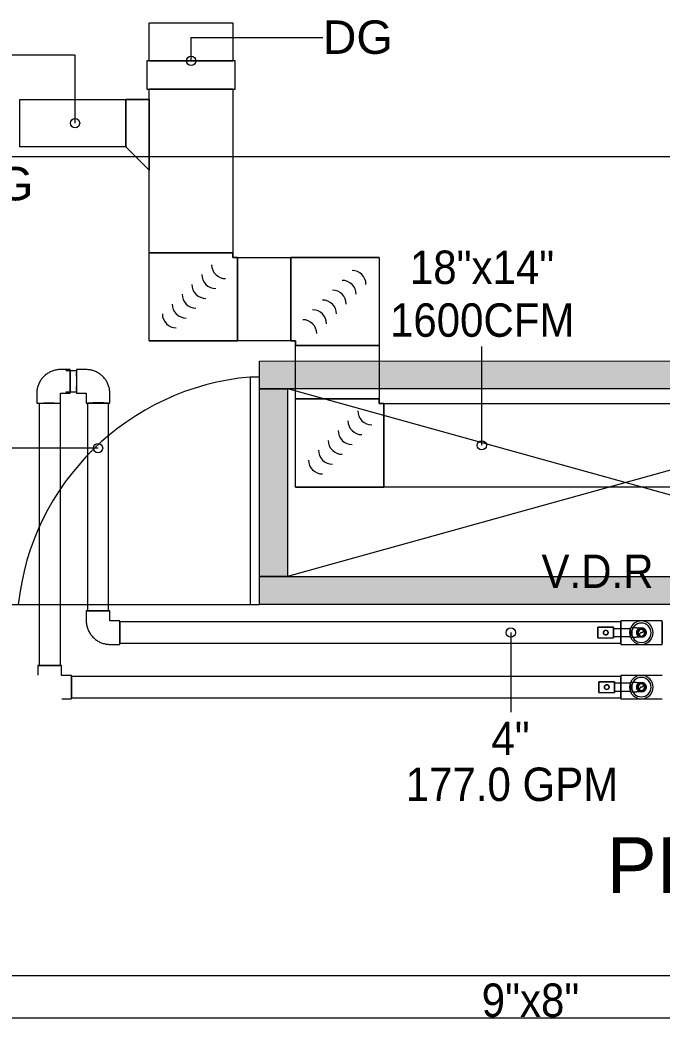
# Model space of a CAD drawing. Header units: metres. Extents: x 31.9 to 124, y -29 to 44.
# Drawn here: x 60.12 to 63.58, y -16.57 to -11.19 of the extents above; entities that cross this region are included whole.
import ezdxf

# ---------------------------------------------------------------- set-up
doc = ezdxf.new("R2010")
doc.units = ezdxf.units.M
doc.header["$LTSCALE"] = 100
doc.linetypes.add('HIDDEN JT', pattern=[0.0016, 0.001, -0.0006])
for name, color, linetype, lineweight in [('A-ANNO-NOTE', 7, 'Continuous', 9), ('A-GENM', 7, 'Continuous', 18), ('ARQ', 8, 'Continuous', 0), ('M-HVAC-DUCT', 7, 'Continuous', 18), ('M-HVAC-DUCT-IDEN', 7, 'Continuous', 9), ('P-PIPE', 7, 'Continuous', 18), ('P-PIPE-IDEN', 7, 'Continuous', 9)]:
    doc.layers.add(name, color=color, linetype=linetype, lineweight=lineweight)
doc.layers.add('A-DETL', color=7, linetype='Continuous', lineweight=9, true_color=0x00a600)
doc.styles.add('SansSerif', font='SANSS__.TTF', dxfattribs={"width": 0.9, "height": 0.18})
doc.styles.add('SansSerif_1', font='SANSS__.TTF', dxfattribs={"width": 0.9, "height": 0.0018})
doc.styles.add('SansSerif_2', font='SANSS__.TTF', dxfattribs={"height": 0.18})

# ---------------------------------------------------------------- blocks, each defined once
blk = doc.blocks.new('Est etapa 3 torre')
at = {"layer": 'ARQ'}
blk.add_line((1113.6705, -6003.6738), (1145.3332, -6003.6738), dxfattribs=at)
blk = doc.blocks.new('P6-7-8')
at = {"layer": 'ARQ', "ltscale": 0.03}
h = blk.add_hatch(color=256, dxfattribs=at)
h.dxf.hatch_style = 1
h.paths.add_polyline_path([(143.989, -2853.8549), (140.3375, -2853.855), (140.3375, -2854.005), (143.989, -2854.0049)])
h.paths.add_polyline_path([(138.6866, -2855.3571), (138.6866, -2855.2071), (139.2504, -2855.2067), (139.2504, -2855.3568)])
h.paths.add_polyline_path([(140.0504, -2855.3573), (140.0504, -2855.2073), (140.7044, -2855.207), (140.7044, -2855.357)])
h.paths.add_polyline_path([(142.1381, -2855.3576), (142.1381, -2855.2075), (141.5044, -2855.207), (141.5044, -2855.357)])
h.paths.add_polyline_path([(142.2882, -2856.369), (142.1381, -2856.369), (142.1381, -2855.044), (142.2881, -2855.044)])
h.paths.add_polyline_path([(135.0455, -2856.369), (142.2882, -2856.369), (142.2882, -2856.519), (135.0455, -2856.519)])
h.paths.add_polyline_path([(140.639, -2856.3689), (140.4889, -2856.3689), (140.4889, -2855.3571), (140.6389, -2855.3571)])
h.paths.add_polyline_path([(138.9898, -2856.3688), (138.8398, -2856.3688), (138.8397, -2855.357), (138.9897, -2855.357)])
h.paths.add_polyline_path([(135.0457, -2856.369), (135.0455, -2855.3568), (135.1956, -2855.3568), (135.1957, -2856.369)])
h.paths.add_polyline_path([(135.0455, -2855.3571), (135.0455, -2855.207), (137.3866, -2855.2067), (137.3866, -2855.3568)])
at = {"layer": 'ARQ'}
for p, q in [((135.1951, -2855.3558), (138.8403, -2856.3687)), ((138.8398, -2855.3565, 2415.091), (135.1957, -2856.3685, 2415.091))]:
    blk.add_line(p, q, dxfattribs=at)
at = {"layer": 'ARQ', "ltscale": 30}
blk.add_line((132.4969, -2856.5199), (134.9948, -2856.5199), dxfattribs=at)
at = {"layer": 'ARQ'}
for points in [[(135.0455, -2855.3571), (135.0455, -2855.207), (137.3866, -2855.2067), (137.3866, -2855.3568)], [(134.9948, -2856.5199), (135.0455, -2856.519), (135.0455, -2855.2936), (134.9948, -2855.2945)], [(135.0457, -2856.369), (135.0455, -2855.3568), (135.1956, -2855.3568), (135.1957, -2856.369)], [(135.0455, -2856.369), (142.2882, -2856.369), (142.2882, -2856.519), (135.0455, -2856.519)]]:
    blk.add_lwpolyline(points, close=True, dxfattribs=at)
blk.add_arc((135.1153, -2856.6656), 1.3773, 95.0212, 173.889, dxfattribs=at)
blk.add_blockref('Est etapa 3 torre', (-994.1638, 3149.5683), dxfattribs=at)
blk.add_text('PISO 6, 7 y 8 ', height=0.3, rotation=0.0669, dxfattribs=at).set_placement((136.9162, -2858.0731))
blk = doc.blocks.new('Elbow - PVC - AC PVC _80_-2006234-NIVEL 07')
at = {"layer": 'P-PIPE', "color": 1, "true_color": 0xff0000}
for p, q in [((60.4772, -14.3718), (60.4772, -14.4242)), ((60.6042, -14.4242), (60.6042, -14.3718)), ((60.6574, -14.425), (60.605, -14.425)), ((60.6574, -14.552), (60.6574, -14.425)), ((60.6574, -14.552), (60.6574, -14.425)), ((60.605, -14.552), (60.6574, -14.552))]:
    blk.add_line(p, q, dxfattribs=at)
at = {"layer": 'P-PIPE', "color": 1, "true_color": 0xff0000, "flags": 128}
for points in [[(60.4772, -14.4242), (60.4773, -14.4293), (60.4776, -14.4344), (60.4782, -14.4395), (60.4789, -14.4446), (60.4798, -14.4496), (60.4809, -14.4546), (60.4822, -14.4595), (60.4837, -14.4644), (60.4854, -14.4692), (60.4873, -14.474), (60.4894, -14.4787), (60.4917, -14.4832), (60.4941, -14.4877), (60.4968, -14.4921), (60.4996, -14.4964), (60.5025, -14.5005), (60.5057, -14.5046), (60.509, -14.5085), (60.5124, -14.5123), (60.516, -14.5159), (60.5197, -14.5194), (60.5236, -14.5227), (60.5276, -14.5259), (60.5317, -14.5289), (60.536, -14.5318), (60.5403, -14.5344), (60.5448, -14.5369), (60.5494, -14.5393), (60.554, -14.5414), (60.5587, -14.5433), (60.5635, -14.5451), (60.5684, -14.5467), (60.5733, -14.548), (60.5783, -14.5492), (60.5833, -14.5502), (60.5884, -14.5509), (60.5934, -14.5515), (60.5985, -14.5519), (60.6036, -14.552), (60.605, -14.552)], [(60.605, -14.425), (60.605, -14.425), (60.605, -14.425), (60.6049, -14.425), (60.6049, -14.425), (60.6049, -14.425), (60.6048, -14.425), (60.6048, -14.425), (60.6048, -14.425), (60.6047, -14.425), (60.6047, -14.425), (60.6047, -14.4249), (60.6047, -14.4249), (60.6046, -14.4249), (60.6046, -14.4249), (60.6046, -14.4249), (60.6046, -14.4249), (60.6045, -14.4248), (60.6045, -14.4248), (60.6045, -14.4248), (60.6045, -14.4248), (60.6044, -14.4248), (60.6044, -14.4247), (60.6044, -14.4247), (60.6044, -14.4247), (60.6044, -14.4247), (60.6043, -14.4246), (60.6043, -14.4246), (60.6043, -14.4246), (60.6043, -14.4245), (60.6043, -14.4245), (60.6043, -14.4245), (60.6043, -14.4245), (60.6043, -14.4244), (60.6043, -14.4244), (60.6042, -14.4244), (60.6042, -14.4243), (60.6042, -14.4243), (60.6042, -14.4243), (60.6042, -14.4242), (60.6042, -14.4242)]]:
    blk.add_lwpolyline(points, dxfattribs=at)
at = {"layer": 'P-PIPE', "color": 1, "true_color": 0xff0000}
for start_param, end_param in [(0, 3.141593), (3.141593, 6.283185)]:
    blk.add_ellipse((60.5407, -14.3718), major_axis=(0.0635, 0), ratio=0.002118, start_param=start_param, end_param=end_param, dxfattribs=at)
blk = doc.blocks.new('V_D_R - 1 1_4_-1718209-NIVEL 07')
at = {"layer": 'P-PIPE', "color": 11, "true_color": 0xff8080}
for p, q in [((63.3173, -14.4599), (63.2332, -14.4599)), ((63.2332, -14.4599), (63.2332, -14.5171)), ((63.2332, -14.5171), (63.2332, -14.4599)), ((63.2332, -14.4599), (63.3173, -14.4599)), ((63.3173, -14.4599), (63.2332, -14.4599)), ((63.3173, -14.5171), (63.3173, -14.4599)), ((63.3173, -14.5171), (63.3173, -14.4599)), ((63.2332, -14.5171), (63.3173, -14.5171)), ((63.2332, -14.5171), (63.3173, -14.5171)), ((63.2332, -14.5171), (63.3173, -14.5171))]:
    blk.add_line(p, q, dxfattribs=at)
for start, end in [(90, 180), (180, 269.9999), (360, 89.9999), (270, 360)]:
    blk.add_arc((63.2752, -14.4885), 0.0127, start, end, dxfattribs=at)
for centre, start_param, end_param in [((63.2332, -14.4885), 3.141593, 6.283185), ((63.2332, -14.4885), 0, 3.141593), ((63.3173, -14.4885), 6.283185, 9.424778), ((63.3173, -14.4885), 3.141593, 6.283185)]:
    blk.add_ellipse(centre, major_axis=(0, 0.0286), ratio=0.000002, start_param=start_param, end_param=end_param, dxfattribs=at)
for points in [[(63.2625, -14.4885), (63.2626, -14.487), (63.2631, -14.4841), (63.265, -14.4808), (63.267, -14.4788), (63.2685, -14.4777), (63.2698, -14.477), (63.2712, -14.4764), (63.2727, -14.476), (63.2744, -14.4758), (63.2758, -14.4758), (63.2772, -14.476), (63.2786, -14.4762), (63.2799, -14.4767), (63.2812, -14.4773), (63.2823, -14.4779), (63.2838, -14.4791), (63.2854, -14.4807), (63.2873, -14.4839), (63.2879, -14.4866), (63.2879, -14.4885)], [(63.2879, -14.4885), (63.2879, -14.4901), (63.2874, -14.493), (63.2855, -14.4962), (63.2835, -14.4983), (63.282, -14.4994), (63.2807, -14.5), (63.2793, -14.5006), (63.2778, -14.501), (63.2761, -14.5012), (63.2747, -14.5012), (63.2733, -14.5011), (63.2719, -14.5008), (63.2706, -14.5004), (63.2693, -14.4998), (63.2682, -14.4991), (63.2667, -14.498), (63.2651, -14.4964), (63.2632, -14.4932), (63.2626, -14.4905), (63.2625, -14.4885)]]:
    blk.add_open_spline(points, degree=3, knots=[0, 0, 0, 0, 0.111111, 0.222222, 0.277778, 0.333333, 0.361111, 0.388889, 0.444444, 0.479167, 0.513889, 0.548611, 0.583333, 0.618056, 0.652778, 0.6875, 0.722222, 0.791667, 0.861111, 1, 1, 1, 1], dxfattribs=at)
blk = doc.blocks.new('V_D_R - 1 1_4_-V18-NIVEL 07')
at = {"layer": 'P-PIPE', "color": 1, "true_color": 0xff0000}
for p, q in [((63.3227, -14.7538), (63.2385, -14.7538)), ((63.2385, -14.7538), (63.2385, -14.811)), ((63.2385, -14.811), (63.2385, -14.7538)), ((63.2385, -14.7538), (63.3227, -14.7538)), ((63.3227, -14.7538), (63.2385, -14.7538)), ((63.3227, -14.811), (63.3227, -14.7538)), ((63.3227, -14.811), (63.3227, -14.7538)), ((63.2385, -14.811), (63.3227, -14.811)), ((63.2385, -14.811), (63.3227, -14.811)), ((63.2385, -14.811), (63.3227, -14.811))]:
    blk.add_line(p, q, dxfattribs=at)
for start, end in [(0, 180), (180, 0)]:
    blk.add_arc((63.2806, -14.7824), 0.0127, start, end, dxfattribs=at)
for centre, start_param, end_param in [((63.2385, -14.7824), 3.141593, 6.283185), ((63.2385, -14.7824), 0, 3.141593), ((63.3227, -14.7824), 0, 3.141593), ((63.3227, -14.7824), 3.141593, 6.283185)]:
    blk.add_ellipse(centre, major_axis=(0, 0.0286), ratio=0.000002, start_param=start_param, end_param=end_param, dxfattribs=at)
for points in [[(63.2679, -14.7824), (63.2679, -14.7808), (63.2684, -14.7779), (63.2703, -14.7747), (63.2724, -14.7726), (63.2739, -14.7716), (63.2752, -14.7709), (63.2766, -14.7703), (63.2781, -14.7699), (63.2797, -14.7697), (63.2812, -14.7697), (63.2826, -14.7698), (63.2839, -14.7701), (63.2852, -14.7706), (63.2865, -14.7711), (63.2877, -14.7718), (63.2892, -14.7729), (63.2907, -14.7746), (63.2927, -14.7778), (63.2933, -14.7805), (63.2933, -14.7824)], [(63.2933, -14.7824), (63.2933, -14.7839), (63.2928, -14.7869), (63.2909, -14.7901), (63.2888, -14.7922), (63.2873, -14.7932), (63.286, -14.7939), (63.2846, -14.7945), (63.2831, -14.7949), (63.2815, -14.7951), (63.28, -14.7951), (63.2786, -14.795), (63.2773, -14.7947), (63.276, -14.7942), (63.2747, -14.7937), (63.2735, -14.793), (63.272, -14.7919), (63.2705, -14.7902), (63.2685, -14.787), (63.2679, -14.7843), (63.2679, -14.7824)]]:
    blk.add_open_spline(points, degree=3, knots=[0, 0, 0, 0, 0.111111, 0.222222, 0.277778, 0.333333, 0.361111, 0.388889, 0.444444, 0.479167, 0.513889, 0.548611, 0.583333, 0.618056, 0.652778, 0.6875, 0.722222, 0.791667, 0.861111, 1, 1, 1, 1], dxfattribs=at)
blk = doc.blocks.new('Elbow - PVC - AC PVC _80_-2698796-NIVEL 07')
at = {"layer": 'P-PIPE', "color": 1, "true_color": 0xff0000}
for p, q in [((63.4411, -14.757), (63.4094, -14.757)), ((63.4094, -14.8078), (63.4411, -14.8078))]:
    blk.add_line(p, q, dxfattribs=at)
at = {"layer": 'P-PIPE', "color": 1, "true_color": 0xff0000, "flags": 128}
for points in [[(63.4411, -14.757), (63.4422, -14.757), (63.4432, -14.757), (63.4443, -14.757), (63.4453, -14.757), (63.4463, -14.757), (63.4473, -14.757), (63.4484, -14.757), (63.4494, -14.757), (63.4503, -14.757), (63.4513, -14.757), (63.4523, -14.757), (63.4532, -14.757), (63.4541, -14.757), (63.455, -14.757), (63.4559, -14.757), (63.4568, -14.757), (63.4576, -14.757), (63.4584, -14.757), (63.4592, -14.757), (63.4599, -14.757), (63.4606, -14.757), (63.4613, -14.757), (63.462, -14.757), (63.4626, -14.757), (63.4632, -14.757), (63.4637, -14.757), (63.4642, -14.757), (63.4647, -14.757), (63.4651, -14.757), (63.4655, -14.757), (63.4659, -14.757), (63.4662, -14.757), (63.4665, -14.757), (63.4667, -14.757), (63.4669, -14.757), (63.4671, -14.757), (63.4672, -14.757), (63.4673, -14.757), (63.4673, -14.757)], [(63.4419, -14.7824), (63.4419, -14.7814), (63.442, -14.7804), (63.4421, -14.7794), (63.4422, -14.7783), (63.4424, -14.7773), (63.4426, -14.7764), (63.4429, -14.7754), (63.4432, -14.7744), (63.4435, -14.7734), (63.4439, -14.7725), (63.4443, -14.7716), (63.4448, -14.7707), (63.4453, -14.7698), (63.4458, -14.7689), (63.4464, -14.7681), (63.4469, -14.7672), (63.4476, -14.7664), (63.4482, -14.7656), (63.4489, -14.7649), (63.4496, -14.7642), (63.4504, -14.7635), (63.4511, -14.7628), (63.4519, -14.7622), (63.4527, -14.7616), (63.4536, -14.761), (63.4545, -14.7605), (63.4553, -14.76), (63.4562, -14.7595), (63.4572, -14.7591), (63.4581, -14.7587), (63.4591, -14.7584), (63.46, -14.7581), (63.461, -14.7578), (63.462, -14.7576), (63.463, -14.7574), (63.464, -14.7572), (63.465, -14.7571), (63.466, -14.757), (63.467, -14.757), (63.4673, -14.757)], [(63.4673, -14.8078), (63.4663, -14.8078), (63.4653, -14.8077), (63.4643, -14.8076), (63.4633, -14.8075), (63.4623, -14.8073), (63.4613, -14.8071), (63.4603, -14.8068), (63.4593, -14.8065), (63.4584, -14.8062), (63.4574, -14.8058), (63.4565, -14.8054), (63.4556, -14.8049), (63.4547, -14.8044), (63.4538, -14.8039), (63.453, -14.8034), (63.4521, -14.8028), (63.4513, -14.8021), (63.4506, -14.8015), (63.4498, -14.8008), (63.4491, -14.8001), (63.4484, -14.7993), (63.4477, -14.7986), (63.4471, -14.7978), (63.4465, -14.797), (63.4459, -14.7961), (63.4454, -14.7953), (63.4449, -14.7944), (63.4445, -14.7935), (63.444, -14.7925), (63.4436, -14.7916), (63.4433, -14.7906), (63.443, -14.7897), (63.4427, -14.7887), (63.4425, -14.7877), (63.4423, -14.7867), (63.4421, -14.7857), (63.442, -14.7847), (63.4419, -14.7837), (63.4419, -14.7827), (63.4419, -14.7824)], [(63.4673, -14.757), (63.4683, -14.757), (63.4693, -14.7571), (63.4704, -14.7572), (63.4714, -14.7573), (63.4724, -14.7575), (63.4734, -14.7577), (63.4743, -14.758), (63.4753, -14.7583), (63.4763, -14.7586), (63.4772, -14.759), (63.4781, -14.7594), (63.479, -14.7599), (63.4799, -14.7603), (63.4808, -14.7609), (63.4817, -14.7614), (63.4825, -14.762), (63.4833, -14.7626), (63.4841, -14.7633), (63.4848, -14.764), (63.4855, -14.7647), (63.4862, -14.7654), (63.4869, -14.7662), (63.4875, -14.767), (63.4881, -14.7678), (63.4887, -14.7687), (63.4892, -14.7695), (63.4897, -14.7704), (63.4902, -14.7713), (63.4906, -14.7722), (63.491, -14.7732), (63.4913, -14.7741), (63.4916, -14.7751), (63.4919, -14.7761), (63.4922, -14.7771), (63.4923, -14.7781), (63.4925, -14.7791), (63.4926, -14.7801), (63.4927, -14.7811), (63.4927, -14.7821), (63.4927, -14.7824)], [(63.4927, -14.7824), (63.4927, -14.7834), (63.4926, -14.7844), (63.4925, -14.7854), (63.4924, -14.7864), (63.4922, -14.7874), (63.492, -14.7884), (63.4917, -14.7894), (63.4914, -14.7904), (63.4911, -14.7913), (63.4907, -14.7923), (63.4903, -14.7932), (63.4898, -14.7941), (63.4894, -14.795), (63.4888, -14.7959), (63.4883, -14.7967), (63.4877, -14.7976), (63.4871, -14.7984), (63.4864, -14.7991), (63.4857, -14.7999), (63.485, -14.8006), (63.4843, -14.8013), (63.4835, -14.802), (63.4827, -14.8026), (63.4819, -14.8032), (63.481, -14.8038), (63.4802, -14.8043), (63.4793, -14.8048), (63.4784, -14.8053), (63.4775, -14.8057), (63.4765, -14.8061), (63.4756, -14.8064), (63.4746, -14.8067), (63.4736, -14.807), (63.4726, -14.8072), (63.4716, -14.8074), (63.4706, -14.8076), (63.4696, -14.8077), (63.4686, -14.8078), (63.4676, -14.8078), (63.4673, -14.8078)], [(63.4673, -14.8078), (63.4673, -14.8078), (63.4672, -14.8078), (63.4671, -14.8078), (63.467, -14.8078), (63.4668, -14.8078), (63.4666, -14.8078), (63.4663, -14.8078), (63.466, -14.8078), (63.4656, -14.8078), (63.4652, -14.8078), (63.4648, -14.8078), (63.4644, -14.8078), (63.4639, -14.8078), (63.4633, -14.8078), (63.4627, -14.8078), (63.4621, -14.8078), (63.4615, -14.8078), (63.4608, -14.8078), (63.4601, -14.8078), (63.4594, -14.8078), (63.4586, -14.8078), (63.4578, -14.8078), (63.457, -14.8078), (63.4561, -14.8078), (63.4553, -14.8078), (63.4544, -14.8078), (63.4535, -14.8078), (63.4525, -14.8078), (63.4516, -14.8078), (63.4506, -14.8078), (63.4496, -14.8078), (63.4486, -14.8078), (63.4476, -14.8078), (63.4466, -14.8078), (63.4456, -14.8078), (63.4445, -14.8078), (63.4435, -14.8078), (63.4424, -14.8078), (63.4414, -14.8078), (63.4411, -14.8078)]]:
    blk.add_lwpolyline(points, dxfattribs=at)
at = {"layer": 'P-PIPE', "color": 1, "true_color": 0xff0000}
for start, end in [(0, 180), (180, 0)]:
    blk.add_arc((63.4673, -14.7824), 0.0254, start, end, dxfattribs=at)
for start_param, end_param in [(4.712389, 7.853982), (1.570796, 4.712389)]:
    blk.add_ellipse((63.4094, -14.7824), major_axis=(0, 0.0254), ratio=0.000002, start_param=start_param, end_param=end_param, dxfattribs=at)
blk = doc.blocks.new('M_Transition - Generic - Standard-2698990-NIVEL 07')
at = {"layer": 'P-PIPE', "color": 11, "true_color": 0xff8080}
for radius, start, end in [(0.0524, 360, 180), (0.0524, 180, 360), (0.0175, 360, 180), (0.0175, 180, 360)]:
    blk.add_arc((63.4673, -14.7824), radius, start, end, dxfattribs=at)
blk = doc.blocks.new('Elbow - PVC - AC PVC _80_-V19-NIVEL 07')
at = {"layer": 'P-PIPE', "color": 11, "true_color": 0xff8080}
for p, q in [((63.4411, -14.4631), (63.4094, -14.4631)), ((63.4094, -14.5139), (63.4411, -14.5139))]:
    blk.add_line(p, q, dxfattribs=at)
at = {"layer": 'P-PIPE', "color": 11, "true_color": 0xff8080, "flags": 128}
for points in [[(63.4411, -14.4631), (63.4422, -14.4631), (63.4432, -14.4631), (63.4443, -14.4631), (63.4453, -14.4631), (63.4463, -14.4631), (63.4473, -14.4631), (63.4484, -14.4631), (63.4494, -14.4631), (63.4503, -14.4631), (63.4513, -14.4631), (63.4523, -14.4631), (63.4532, -14.4631), (63.4541, -14.4631), (63.455, -14.4631), (63.4559, -14.4631), (63.4568, -14.4631), (63.4576, -14.4631), (63.4584, -14.4631), (63.4592, -14.4631), (63.4599, -14.4631), (63.4606, -14.4631), (63.4613, -14.4631), (63.462, -14.4631), (63.4626, -14.4631), (63.4632, -14.4631), (63.4637, -14.4631), (63.4642, -14.4631), (63.4647, -14.4631), (63.4651, -14.4631), (63.4655, -14.4631), (63.4659, -14.4631), (63.4662, -14.4631), (63.4665, -14.4631), (63.4667, -14.4631), (63.4669, -14.4631), (63.4671, -14.4631), (63.4672, -14.4631), (63.4673, -14.4631), (63.4673, -14.4631)], [(63.4419, -14.4885), (63.4419, -14.4875), (63.442, -14.4865), (63.4421, -14.4855), (63.4422, -14.4845), (63.4424, -14.4835), (63.4426, -14.4825), (63.4429, -14.4815), (63.4432, -14.4805), (63.4435, -14.4796), (63.4439, -14.4786), (63.4443, -14.4777), (63.4448, -14.4768), (63.4453, -14.4759), (63.4458, -14.475), (63.4463, -14.4742), (63.4469, -14.4734), (63.4476, -14.4726), (63.4482, -14.4718), (63.4489, -14.471), (63.4496, -14.4703), (63.4504, -14.4696), (63.4511, -14.4689), (63.4519, -14.4683), (63.4527, -14.4677), (63.4536, -14.4672), (63.4545, -14.4666), (63.4553, -14.4661), (63.4562, -14.4657), (63.4572, -14.4652), (63.4581, -14.4649), (63.4591, -14.4645), (63.46, -14.4642), (63.461, -14.4639), (63.462, -14.4637), (63.463, -14.4635), (63.464, -14.4633), (63.465, -14.4632), (63.466, -14.4632), (63.467, -14.4631), (63.4673, -14.4631)], [(63.4673, -14.4631), (63.4683, -14.4631), (63.4693, -14.4632), (63.4704, -14.4633), (63.4714, -14.4634), (63.4724, -14.4636), (63.4734, -14.4639), (63.4743, -14.4641), (63.4753, -14.4644), (63.4763, -14.4648), (63.4772, -14.4651), (63.4781, -14.4655), (63.479, -14.466), (63.4799, -14.4665), (63.4808, -14.467), (63.4817, -14.4676), (63.4825, -14.4682), (63.4833, -14.4688), (63.4841, -14.4694), (63.4848, -14.4701), (63.4855, -14.4708), (63.4862, -14.4716), (63.4869, -14.4723), (63.4875, -14.4731), (63.4881, -14.474), (63.4887, -14.4748), (63.4892, -14.4757), (63.4897, -14.4766), (63.4902, -14.4775), (63.4906, -14.4784), (63.491, -14.4793), (63.4913, -14.4803), (63.4916, -14.4812), (63.4919, -14.4822), (63.4922, -14.4832), (63.4923, -14.4842), (63.4925, -14.4852), (63.4926, -14.4862), (63.4927, -14.4872), (63.4927, -14.4883), (63.4927, -14.4885)], [(63.4673, -14.5139), (63.4673, -14.5139), (63.4672, -14.5139), (63.4671, -14.5139), (63.467, -14.5139), (63.4668, -14.5139), (63.4666, -14.5139), (63.4663, -14.5139), (63.466, -14.5139), (63.4656, -14.5139), (63.4652, -14.5139), (63.4648, -14.5139), (63.4644, -14.5139), (63.4639, -14.5139), (63.4633, -14.5139), (63.4627, -14.5139), (63.4621, -14.5139), (63.4615, -14.5139), (63.4608, -14.5139), (63.4601, -14.5139), (63.4594, -14.5139), (63.4586, -14.5139), (63.4578, -14.5139), (63.457, -14.5139), (63.4561, -14.5139), (63.4553, -14.5139), (63.4544, -14.5139), (63.4535, -14.5139), (63.4525, -14.5139), (63.4516, -14.5139), (63.4506, -14.5139), (63.4496, -14.5139), (63.4486, -14.5139), (63.4476, -14.5139), (63.4466, -14.5139), (63.4456, -14.5139), (63.4445, -14.5139), (63.4435, -14.5139), (63.4424, -14.5139), (63.4414, -14.5139), (63.4411, -14.5139)], [(63.4673, -14.5139), (63.4663, -14.5139), (63.4653, -14.5138), (63.4643, -14.5137), (63.4633, -14.5136), (63.4623, -14.5134), (63.4613, -14.5132), (63.4603, -14.5129), (63.4593, -14.5126), (63.4584, -14.5123), (63.4574, -14.5119), (63.4565, -14.5115), (63.4556, -14.5111), (63.4547, -14.5106), (63.4538, -14.51), (63.453, -14.5095), (63.4521, -14.5089), (63.4513, -14.5083), (63.4506, -14.5076), (63.4498, -14.5069), (63.4491, -14.5062), (63.4484, -14.5055), (63.4477, -14.5047), (63.4471, -14.5039), (63.4465, -14.5031), (63.4459, -14.5022), (63.4454, -14.5014), (63.4449, -14.5005), (63.4445, -14.4996), (63.444, -14.4987), (63.4436, -14.4977), (63.4433, -14.4968), (63.443, -14.4958), (63.4427, -14.4948), (63.4425, -14.4938), (63.4423, -14.4928), (63.4421, -14.4918), (63.442, -14.4908), (63.4419, -14.4898), (63.4419, -14.4888), (63.4419, -14.4885)], [(63.4927, -14.4885), (63.4927, -14.4895), (63.4926, -14.4906), (63.4925, -14.4916), (63.4924, -14.4926), (63.4922, -14.4936), (63.492, -14.4946), (63.4917, -14.4955), (63.4914, -14.4965), (63.4911, -14.4975), (63.4907, -14.4984), (63.4903, -14.4993), (63.4898, -14.5003), (63.4894, -14.5011), (63.4888, -14.502), (63.4883, -14.5029), (63.4877, -14.5037), (63.4871, -14.5045), (63.4864, -14.5053), (63.4857, -14.506), (63.485, -14.5067), (63.4843, -14.5074), (63.4835, -14.5081), (63.4827, -14.5087), (63.4819, -14.5093), (63.481, -14.5099), (63.4802, -14.5104), (63.4793, -14.5109), (63.4784, -14.5114), (63.4775, -14.5118), (63.4765, -14.5122), (63.4756, -14.5125), (63.4746, -14.5129), (63.4736, -14.5131), (63.4726, -14.5134), (63.4716, -14.5136), (63.4706, -14.5137), (63.4696, -14.5138), (63.4686, -14.5139), (63.4676, -14.5139), (63.4673, -14.5139)]]:
    blk.add_lwpolyline(points, dxfattribs=at)
at = {"layer": 'P-PIPE', "color": 11, "true_color": 0xff8080}
for start, end in [(360, 180), (180, 360)]:
    blk.add_arc((63.4673, -14.4885), 0.0254, start, end, dxfattribs=at)
for start_param, end_param in [(4.712389, 7.853982), (1.570796, 4.712389)]:
    blk.add_ellipse((63.4094, -14.4885), major_axis=(0, 0.0254), ratio=0.000002, start_param=start_param, end_param=end_param, dxfattribs=at)
blk = doc.blocks.new('M_Transition - Generic - Standard-2698991-NIVEL 07')
at = {"layer": 'P-PIPE', "color": 1, "true_color": 0xff0000}
for radius, start, end in [(0.0524, 0, 180), (0.0524, 180, 0), (0.0175, 0, 180), (0.0175, 180, 0)]:
    blk.add_arc((63.4673, -14.4896), radius, start, end, dxfattribs=at)
blk = doc.blocks.new('Elbow - PVC - AC PVC _80_-2698271-NIVEL 07')
at = {"layer": 'P-PIPE', "color": 11, "true_color": 0xff8080}
for p, q in [((60.2172, -14.6657), (60.2172, -14.7181)), ((60.3442, -14.7181), (60.3442, -14.6657)), ((60.3974, -14.7189), (60.345, -14.7189)), ((60.3974, -14.8459), (60.3974, -14.7189)), ((60.3974, -14.8459), (60.3974, -14.7189)), ((60.345, -14.8459), (60.3974, -14.8459))]:
    blk.add_line(p, q, dxfattribs=at)
at = {"layer": 'P-PIPE', "color": 11, "true_color": 0xff8080, "flags": 128}
blk.add_lwpolyline([(60.345, -14.7189), (60.3449, -14.7189), (60.3449, -14.7189), (60.3449, -14.7189), (60.3448, -14.7189), (60.3448, -14.7189), (60.3448, -14.7189), (60.3447, -14.7189), (60.3447, -14.7189), (60.3447, -14.7188), (60.3446, -14.7188), (60.3446, -14.7188), (60.3446, -14.7188), (60.3446, -14.7188), (60.3445, -14.7188), (60.3445, -14.7188), (60.3445, -14.7187), (60.3445, -14.7187), (60.3444, -14.7187), (60.3444, -14.7187), (60.3444, -14.7187), (60.3444, -14.7186), (60.3443, -14.7186), (60.3443, -14.7186), (60.3443, -14.7186), (60.3443, -14.7185), (60.3443, -14.7185), (60.3443, -14.7185), (60.3442, -14.7184), (60.3442, -14.7184), (60.3442, -14.7184), (60.3442, -14.7184), (60.3442, -14.7183), (60.3442, -14.7183), (60.3442, -14.7183), (60.3442, -14.7182), (60.3442, -14.7182), (60.3442, -14.7182), (60.3442, -14.7181), (60.3442, -14.7181), (60.3442, -14.7181)], dxfattribs=at)
at = {"layer": 'P-PIPE', "color": 11, "true_color": 0xff8080}
for start_param, end_param in [(0, 3.141593), (3.141593, 6.283185)]:
    blk.add_ellipse((60.2807, -14.6657), major_axis=(-0.0635, 0), ratio=0.000034, start_param=start_param, end_param=end_param, dxfattribs=at)
blk = doc.blocks.new('Rectangular Elbow - Mitered - Single Thickness Vanes - LAMINA-2840884-NIVEL 07')
at = {"layer": 'A-GENM', "color": 4, "true_color": 0x00ffff}
for centre in [(-0.1856, 0.1856), (-0.1856, 0.1856), (-0.1326, 0.1326), (-0.1326, 0.1326), (-0.0795, 0.0795), (-0.0795, 0.0795), (-0.0265, 0.0265), (-0.0265, 0.0265), (0.0265, -0.0265), (0.0265, -0.0265), (0.0795, -0.0795), (0.0795, -0.0795)]:
    blk.add_arc(centre, 0.075, 270, 360, dxfattribs=at)
at = {"layer": 'M-HVAC-DUCT', "color": 4, "true_color": 0x00ffff}
for p, q in [((-0.2504, 0.225), (-0.2504, -0.225)), ((-0.2504, -0.225), (-0.2504, 0.225)), ((-0.2504, 0.225), (-0.225, 0.225)), ((-0.225, 0.225), (-0.2504, 0.225)), ((-0.225, 0.225), (-0.225, 0.2504)), ((0.225, 0.2504), (-0.225, 0.2504)), ((-0.225, 0.2504), (0.225, 0.2504)), ((-0.225, 0.2504), (-0.225, 0.225)), ((0.225, -0.225), (0.225, 0.2504)), ((0.225, 0.2504), (0.225, -0.225)), ((0.225, -0.225), (-0.2504, -0.225)), ((0.225, -0.225), (-0.2504, -0.225))]:
    blk.add_line(p, q, dxfattribs=at)
blk = doc.blocks.new('Damper de gravedad- Rectangular - Simple - Standard-2843275-NIVEL 07')
at = {"layer": 'M-HVAC-DUCT', "color": 4, "true_color": 0x00ffff}
for p, q in [((-0.0762, -0.237744), (-0.0762, 0.237744)), ((-0.0762, 0.237744), (0.0762, 0.237744)), ((0.0762, 0.237744), (0.0762, -0.237744)), ((0.0762, -0.237744), (-0.0762, -0.237744))]:
    blk.add_line(p, q, dxfattribs=at)
blk = doc.blocks.new('Rectangular Tap - ZAPATA - ZAPATA LAMINA-2840541-NIVEL 07')
at = {"layer": 'M-HVAC-DUCT', "color": 4, "true_color": 0x00ffff}
for p, q in [((0, -0.254), (0, 0.127)), ((0.127, 0.127), (0, 0.127)), ((0, 0.127), (0, -0.254)), ((0, 0.127), (0.127, 0.127)), ((0.127, 0.127), (0.127, -0.127)), ((0.127, -0.127), (0.127, 0.127)), ((0, -0.254), (0.127, -0.127)), ((0, -0.254), (0.127, -0.127))]:
    blk.add_line(p, q, dxfattribs=at)
blk = doc.blocks.new('M_Rectangular Transition - Angle - 30 LAMINA-2843284-NIVEL 07')
at = {"layer": 'M-HVAC-DUCT', "color": 4, "true_color": 0x00ffff}
for p, q in [((0, 0.225), (0, -0.225)), ((0, 0.225), (0.0002, 0.225)), ((0, 0.225), (0.0002, 0.225)), ((0, -0.225), (0, 0.225)), ((0.0002, -0.225), (0.0002, 0.225)), ((0.0002, 0.225), (0.0002, -0.225)), ((0, -0.225), (0.0002, -0.225)), ((0.0002, -0.225), (0, -0.225))]:
    blk.add_line(p, q, dxfattribs=at)
blk = doc.blocks.new('VALVULA DRENAJE RÁPIDO - VALVULA DRENAJE RÁPIDO-608624-NIVEL 07')
at = {"layer": 'A-ANNO-NOTE', "insert": (-0.002867, 0.001189), "char_height": 0.0018, "width": 0.00714304, "attachment_point": 1, "style": 'SansSerif_1'}
blk.add_mtext('V.D.R', dxfattribs=at)
blk = doc.blocks.new('Elbow - PVC - AC PVC _80_-V101-NIVEL 06')
at = {"layer": 'A-DETL', "color": 1, "linetype": 'HIDDEN JT', "true_color": 0xff0000, "flags": 128}
blk.add_lwpolyline([(-0.0635, 0.0642), (-0.0635, 0.0642), (-0.0635, 0.0641), (-0.0635, 0.0641), (-0.0635, 0.0641), (-0.0635, 0.064), (-0.0636, 0.064), (-0.0636, 0.064), (-0.0636, 0.064), (-0.0636, 0.0639), (-0.0636, 0.0639), (-0.0636, 0.0639), (-0.0636, 0.0638), (-0.0637, 0.0638), (-0.0637, 0.0638), (-0.0637, 0.0638), (-0.0637, 0.0637), (-0.0637, 0.0637), (-0.0638, 0.0637), (-0.0638, 0.0637), (-0.0638, 0.0637), (-0.0638, 0.0636), (-0.0639, 0.0636), (-0.0639, 0.0636), (-0.0639, 0.0636), (-0.0639, 0.0636), (-0.064, 0.0636), (-0.064, 0.0636), (-0.064, 0.0635), (-0.0641, 0.0635), (-0.0641, 0.0635), (-0.0641, 0.0635), (-0.0642, 0.0635), (-0.0642, 0.0635), (-0.0642, 0.0635)], dxfattribs=at)
at = {"layer": 'P-PIPE', "color": 1, "true_color": 0xff0000}
for p, q in [((-0.0635, 0.1167), (-0.0635, 0.0643)), ((0.0635, 0.1167), (-0.0635, 0.1167)), ((0.0635, 0.0643), (0.0635, 0.1167)), ((-0.0643, 0.0635), (-0.1167, 0.0635)), ((-0.1167, 0.0635), (-0.1167, -0.0635)), ((-0.1167, -0.0635), (-0.0643, -0.0635))]:
    blk.add_line(p, q, dxfattribs=at)
at = {"layer": 'P-PIPE', "color": 1, "true_color": 0xff0000, "flags": 128}
for points in [[(-0.0643, -0.0635), (-0.0592, -0.0634), (-0.0541, -0.0631), (-0.049, -0.0626), (-0.0439, -0.0619), (-0.0389, -0.061), (-0.0339, -0.0598), (-0.029, -0.0585), (-0.0241, -0.057), (-0.0193, -0.0553), (-0.0145, -0.0534), (-0.0099, -0.0513), (-0.0053, -0.0491), (-0.0008, -0.0466), (0.0036, -0.044), (0.0079, -0.0412), (0.012, -0.0382), (0.0161, -0.0351), (0.02, -0.0318), (0.0237, -0.0283), (0.0274, -0.0247), (0.0309, -0.021), (0.0342, -0.0171), (0.0374, -0.0131), (0.0404, -0.009), (0.0432, -0.0048), (0.0459, -0.0004), (0.0484, 0.0041), (0.0507, 0.0086), (0.0529, 0.0133), (0.0548, 0.018), (0.0566, 0.0228), (0.0581, 0.0277), (0.0595, 0.0326), (0.0607, 0.0376), (0.0616, 0.0426), (0.0624, 0.0476), (0.063, 0.0527), (0.0633, 0.0578), (0.0635, 0.0629), (0.0635, 0.0643)], [(-0.0635, 0.0643), (-0.0635, 0.0643), (-0.0635, 0.0642), (-0.0635, 0.0642), (-0.0635, 0.0642), (-0.0635, 0.0641), (-0.0635, 0.0641), (-0.0635, 0.0641), (-0.0635, 0.064), (-0.0636, 0.064), (-0.0636, 0.064), (-0.0636, 0.064), (-0.0636, 0.0639), (-0.0636, 0.0639), (-0.0636, 0.0639), (-0.0636, 0.0638), (-0.0637, 0.0638), (-0.0637, 0.0638), (-0.0637, 0.0638), (-0.0637, 0.0637), (-0.0637, 0.0637), (-0.0638, 0.0637), (-0.0638, 0.0637), (-0.0638, 0.0637), (-0.0638, 0.0636), (-0.0639, 0.0636), (-0.0639, 0.0636), (-0.0639, 0.0636), (-0.0639, 0.0636), (-0.064, 0.0636), (-0.064, 0.0636), (-0.064, 0.0635), (-0.0641, 0.0635), (-0.0641, 0.0635), (-0.0641, 0.0635), (-0.0642, 0.0635), (-0.0642, 0.0635), (-0.0642, 0.0635), (-0.0643, 0.0635), (-0.0643, 0.0635), (-0.0643, 0.0635)]]:
    blk.add_lwpolyline(points, dxfattribs=at)
blk = doc.blocks.new('Elbow - PVC - AC PVC _80_-2699865-NIVEL 06')
at = {"layer": 'A-DETL', "color": 11, "linetype": 'HIDDEN JT', "true_color": 0xff8080, "flags": 128}
blk.add_lwpolyline([(60.3135, -12.9066), (60.3136, -12.9065), (60.3136, -12.9065), (60.3136, -12.9065), (60.3136, -12.9064), (60.3136, -12.9064), (60.3136, -12.9064), (60.3136, -12.9063), (60.3136, -12.9063), (60.3136, -12.9063), (60.3136, -12.9063), (60.3137, -12.9062), (60.3137, -12.9062), (60.3137, -12.9062), (60.3137, -12.9062), (60.3137, -12.9061), (60.3138, -12.9061), (60.3138, -12.9061), (60.3138, -12.9061), (60.3138, -12.906), (60.3139, -12.906), (60.3139, -12.906), (60.3139, -12.906), (60.3139, -12.906), (60.314, -12.906), (60.314, -12.9059), (60.314, -12.9059), (60.314, -12.9059), (60.3141, -12.9059), (60.3141, -12.9059), (60.3141, -12.9059), (60.3142, -12.9059), (60.3142, -12.9059), (60.3142, -12.9059), (60.3143, -12.9059)], dxfattribs=at)
at = {"layer": 'P-PIPE', "color": 11, "true_color": 0xff8080}
for p, q in [((60.3667, -12.7789), (60.3143, -12.7789)), ((60.1865, -12.9067), (60.1865, -12.9591)), ((60.3135, -12.9591), (60.3135, -12.9067)), ((60.3143, -12.9059), (60.3667, -12.9059))]:
    blk.add_line(p, q, dxfattribs=at)
at = {"layer": 'P-PIPE', "color": 11, "true_color": 0xff8080, "flags": 128}
for points in [[(60.3143, -12.7789), (60.3092, -12.779), (60.3041, -12.7793), (60.299, -12.7798), (60.294, -12.7805), (60.2889, -12.7814), (60.284, -12.7825), (60.279, -12.7838), (60.2741, -12.7853), (60.2693, -12.7871), (60.2646, -12.7889), (60.2599, -12.791), (60.2553, -12.7933), (60.2508, -12.7958), (60.2465, -12.7984), (60.2422, -12.8012), (60.238, -12.8041), (60.234, -12.8073), (60.2301, -12.8106), (60.2263, -12.814), (60.2227, -12.8176), (60.2192, -12.8214), (60.2158, -12.8252), (60.2127, -12.8292), (60.2096, -12.8334), (60.2068, -12.8376), (60.2041, -12.842), (60.2016, -12.8464), (60.1993, -12.851), (60.1972, -12.8556), (60.1952, -12.8603), (60.1935, -12.8651), (60.1919, -12.87), (60.1905, -12.8749), (60.1894, -12.8799), (60.1884, -12.8849), (60.1876, -12.89), (60.1871, -12.8951), (60.1867, -12.9002), (60.1865, -12.9053), (60.1865, -12.9067)], [(60.3135, -12.9067), (60.3135, -12.9066), (60.3135, -12.9066), (60.3135, -12.9066), (60.3136, -12.9065), (60.3136, -12.9065), (60.3136, -12.9065), (60.3136, -12.9064), (60.3136, -12.9064), (60.3136, -12.9064), (60.3136, -12.9063), (60.3136, -12.9063), (60.3136, -12.9063), (60.3136, -12.9063), (60.3137, -12.9062), (60.3137, -12.9062), (60.3137, -12.9062), (60.3137, -12.9062), (60.3137, -12.9061), (60.3138, -12.9061), (60.3138, -12.9061), (60.3138, -12.9061), (60.3138, -12.906), (60.3139, -12.906), (60.3139, -12.906), (60.3139, -12.906), (60.3139, -12.906), (60.314, -12.906), (60.314, -12.9059), (60.314, -12.9059), (60.314, -12.9059), (60.3141, -12.9059), (60.3141, -12.9059), (60.3141, -12.9059), (60.3142, -12.9059), (60.3142, -12.9059), (60.3142, -12.9059), (60.3143, -12.9059), (60.3143, -12.9059), (60.3143, -12.9059), (60.3143, -12.9059)]]:
    blk.add_lwpolyline(points, dxfattribs=at)
at = {"layer": 'P-PIPE', "color": 11, "true_color": 0xff8080}
for centre, major_axis, ratio, start_param, end_param in [((60.3667, -12.8424), (0, 0.0635), 0.00095, 3.141593, 6.28318), ((60.25, -12.9591), (-0.0635, 0), 0.000005, 0.00095, 3.141593)]:
    blk.add_ellipse(centre, major_axis=major_axis, ratio=ratio, start_param=start_param, end_param=end_param, dxfattribs=at)

msp = doc.modelspace()

# ---------------------------------------------------------------- linework, layer by layer
at = {"layer": 'A-DETL', "color": 11, "linetype": 'HIDDEN JT', "true_color": 0xff8080}
for centre, major_axis, start_param, end_param in [((60.391, -13.1348), (0, 0.0572), 0, 1.570796), ((60.424, -13.1348), (0, 0.0571), 0.545264, 0.655097), ((60.424, -13.1348), (0, 0.0571), 5.627698, 5.737921), ((60.424, -13.1348), (0, 0.0572), 0.785398, 0.9761), ((60.424, -13.1348), (0, 0.0572), 5.235988, 5.539701), ((60.391, -13.1348), (0, 0.0572), 1.570796, 3.141593), ((60.424, -13.1348), (0, 0.0572), 2.165492, 2.356194), ((60.424, -13.1348), (0, 0.0571), 3.885076, 4.18879), ((60.424, -13.1348), (0, 0.0572), 2.486495, 2.596329), ((60.424, -13.1348), (0, 0.0572), 3.686857, 3.79708)]:
    msp.add_ellipse(centre, major_axis=major_axis, ratio=0.001022, start_param=start_param, end_param=end_param, dxfattribs=at)
at = {"layer": 'M-HVAC-DUCT', "color": 4, "true_color": 0x00ffff}
for p, q in [((60.8168, -11.2024), (61.2668, -11.2024)), ((60.8168, -11.4075), (60.8168, -11.2024)), ((61.2668, -11.2024), (61.2668, -11.4075)), ((60.8168, -11.4075), (61.2668, -11.4075)), ((60.8168, -11.5602), (61.2668, -11.5602)), ((60.8168, -12.4416), (60.8168, -11.5602)), ((61.2668, -11.5602), (61.2668, -12.4416)), ((60.1202, -11.8704), (60.1202, -11.6164)), ((60.1202, -11.6164), (60.6898, -11.6164)), ((60.6898, -11.8704), (60.6898, -11.6164)), ((60.6898, -11.8704), (60.1202, -11.8704)), ((60.8168, -12.4416), (61.2668, -12.4416)), ((61.2922, -12.917), (61.2922, -12.467)), ((61.2922, -12.467), (61.5788, -12.467)), ((61.5788, -12.917), (61.5788, -12.467)), ((61.5788, -12.917), (61.2922, -12.917)), ((61.6042, -12.9424), (62.0542, -12.9424)), ((61.6042, -13.229), (61.6042, -12.9424)), ((62.0542, -12.9424), (62.0542, -13.229)), ((61.6042, -13.229), (62.0542, -13.229)), ((62.0796, -13.7044), (62.0796, -13.2544)), ((62.0796, -13.2544), (64.6903, -13.2544)), ((64.6903, -13.7044), (62.0796, -13.7044))]:
    msp.add_line(p, q, dxfattribs=at)
at = {"layer": 'M-HVAC-DUCT', "color": 3, "true_color": 0x00ff00}
for p, q in [((59.1216, -16.3368), (70.0454, -16.3368)), ((70.0454, -16.5654), (59.1216, -16.5654))]:
    msp.add_line(p, q, dxfattribs=at)
at = {"layer": 'M-HVAC-DUCT-IDEN'}
for p, q in [((61.0418, -11.2811), (61.7507, -11.2811)), ((61.0418, -11.4076), (61.0418, -11.2811)), ((60.4169, -11.3764), (59.7697, -11.3764)), ((60.4169, -11.7434), (60.4169, -11.3764)), ((62.6073, -13.4794), (62.6073, -12.9476))]:
    msp.add_line(p, q, dxfattribs=at)
for centre in [(61.0418, -11.4076), (60.4169, -11.7434), (62.6073, -13.4794)]:
    msp.add_circle(centre, 0.025, dxfattribs=at)
at = {"layer": 'P-PIPE', "color": 11, "true_color": 0xff8080}
for p, q in [((60.424, -13.0776), (60.3678, -13.0776)), ((60.3678, -13.1919), (60.424, -13.1919)), ((60.2235, -13.2514), (60.2235, -14.6657)), ((60.3378, -14.6657), (60.3378, -13.2514)), ((63.4093, -14.4675), (63.3173, -14.4675)), ((63.3173, -14.4675), (63.3173, -14.5096)), ((63.3173, -14.5096), (63.4093, -14.5096)), ((63.4093, -14.5096), (63.4093, -14.4675)), ((63.3562, -14.7252), (60.3973, -14.7252)), ((60.3973, -14.7252), (60.3973, -14.8395)), ((63.5784, -14.7189), (63.3562, -14.7189)), ((63.3562, -14.7189), (63.3562, -14.7824)), ((63.3562, -14.8395), (63.3562, -14.7252)), ((63.3562, -14.7824), (63.3562, -14.8459)), ((60.3973, -14.8395), (63.3562, -14.8395)), ((63.3562, -14.8459), (63.5784, -14.8459))]:
    msp.add_line(p, q, dxfattribs=at)
at = {"layer": 'P-PIPE', "color": 1, "true_color": 0xff0000}
for p, q in [((60.4836, -13.2514), (60.4836, -14.3718)), ((60.5979, -14.3718), (60.5979, -13.2514)), ((63.3562, -14.4314), (60.6574, -14.4314)), ((60.6574, -14.4314), (60.6574, -14.5457)), ((63.5784, -14.425), (63.3562, -14.425)), ((63.3562, -14.425), (63.3562, -14.4885)), ((63.3562, -14.425), (63.3562, -14.4885)), ((63.3562, -14.5457), (63.3562, -14.4314)), ((63.5784, -14.4885), (63.5784, -14.425)), ((63.5784, -14.4885), (63.5784, -14.425)), ((63.5784, -14.4314), (63.5784, -14.5457)), ((63.3562, -14.4885), (63.3562, -14.552)), ((63.3562, -14.4885), (63.3562, -14.552)), ((63.5784, -14.552), (63.5784, -14.4885)), ((63.5784, -14.552), (63.5784, -14.4885)), ((60.6574, -14.5457), (63.3562, -14.5457)), ((63.3562, -14.552), (63.4673, -14.552)), ((63.4673, -14.552), (63.5784, -14.552)), ((63.4093, -14.7614), (63.3226, -14.7614)), ((63.3226, -14.7614), (63.3226, -14.8034)), ((63.4093, -14.8034), (63.4093, -14.7614)), ((63.3226, -14.8034), (63.4093, -14.8034))]:
    msp.add_line(p, q, dxfattribs=at)
at = {"layer": 'P-PIPE', "color": 1, "true_color": 0xff0000, "flags": 128}
for points in [[(60.5407, -13.2513), (60.5259, -13.2513), (60.5121, -13.2513), (60.5003, -13.2514), (60.4912, -13.2514), (60.4855, -13.2514), (60.4836, -13.2514)], [(60.4836, -13.2514), (60.4855, -13.2515), (60.4912, -13.2515), (60.5003, -13.2515), (60.5121, -13.2516), (60.5259, -13.2516), (60.5407, -13.2516)], [(60.5979, -13.2514), (60.5959, -13.2514), (60.5902, -13.2514), (60.5811, -13.2514), (60.5693, -13.2513), (60.5555, -13.2513), (60.5407, -13.2513)], [(60.5407, -13.2516), (60.5555, -13.2516), (60.5693, -13.2516), (60.5811, -13.2515), (60.5902, -13.2515), (60.5959, -13.2515), (60.5979, -13.2514)]]:
    msp.add_lwpolyline(points, dxfattribs=at)
at = {"layer": 'P-PIPE', "color": 1, "true_color": 0xff0000}
for centre, radius, start, end in [((63.4673, -14.4885), 0.0635, 0, 180), ((63.4673, -14.4885), 0.0635, 180, 0), ((63.4673, -14.7824), 0.021, 0, 180), ((63.4673, -14.7824), 0.021, 180, 0), ((63.4673, -14.7929), 0.0105, 90, 270), ((63.4673, -14.7719), 0.0105, 270, 90)]:
    msp.add_arc(centre, radius, start, end, dxfattribs=at)
at = {"layer": 'P-PIPE', "color": 11, "true_color": 0xff8080}
for centre, radius, start, end in [((63.4673, -14.4885), 0.021, 0, 180), ((63.4673, -14.4885), 0.021, 180, 0), ((63.4673, -14.499), 0.0105, 90, 270), ((63.4673, -14.478), 0.0105, 270, 90), ((63.4673, -14.7824), 0.0635, 360, 180), ((63.4673, -14.7824), 0.0635, 180, 360)]:
    msp.add_arc(centre, radius, start, end, dxfattribs=at)
for centre, major_axis, ratio, start_param, end_param in [((60.424, -13.1348), (0, 0.0571), 0.001022, 0.655968, 0.785398), ((60.424, -13.1348), (0, 0.0572), 0.001022, 0.976971, 1.570796), ((60.424, -13.1348), (0, 0.0572), 0.001022, 1.570796, 2.164622), ((60.424, -13.1348), (0, 0.0572), 0.001022, 2.356194, 2.485625), ((60.3038, -13.2514), (-0.0572, 0), 0.000032, 0, 1.570796), ((60.3038, -13.2514), (-0.0572, 0), 0.000032, 4.712389, 6.283185), ((60.3043, -13.2514), (-0.0572, 0), 0.000026, 4.712389, 6.283185), ((60.3043, -13.2514), (-0.0572, 0), 0.000026, 0, 1.570796), ((60.2806, -14.6657), (-0.0572, 0), 0.000032, 4.712389, 6.283185), ((60.2806, -14.6657), (-0.0572, 0), 0.000032, 0, 1.570796), ((60.2806, -14.6657), (-0.0572, 0), 0.000032, 3.141593, 4.712389), ((60.2806, -14.6657), (-0.0572, 0), 0.000032, 1.570796, 3.141593)]:
    msp.add_ellipse(centre, major_axis=major_axis, ratio=ratio, start_param=start_param, end_param=end_param, dxfattribs=at)
at = {"layer": 'P-PIPE', "color": 1, "true_color": 0xff0000}
for centre, ratio, start_param, end_param in [((60.5406, -13.2522), 0.000166, 0, 1.570796), ((60.5406, -13.2522), 0.000166, 4.712389, 6.283185), ((60.5406, -13.2522), 0.000166, 1.570796, 3.141593), ((60.5406, -13.2522), 0.000166, 3.141593, 4.712389), ((60.5407, -14.3718), 0.00212, 4.712389, 6.283185), ((60.5407, -14.3718), 0.00212, 0, 1.570796), ((60.5407, -14.3718), 0.00212, 3.141593, 4.712389), ((60.5407, -14.3718), 0.00212, 1.570796, 3.141593)]:
    msp.add_ellipse(centre, major_axis=(-0.0572, 0), ratio=ratio, start_param=start_param, end_param=end_param, dxfattribs=at)
at = {"layer": 'P-PIPE-IDEN'}
for p, q in [((60.5407, -13.4942), (60.0496, -13.4942)), ((62.7636, -14.4885), (62.7636, -14.9174))]:
    msp.add_line(p, q, dxfattribs=at)
for centre in [(60.5407, -13.4942), (62.7636, -14.4885)]:
    msp.add_circle(centre, 0.025, dxfattribs=at)

# ---------------------------------------------------------------- block references
at = {"layer": 'A-ANNO-NOTE', "xscale": 100, "yscale": 100, "zscale": 100}
msp.add_blockref('VALVULA DRENAJE RÁPIDO - VALVULA DRENAJE RÁPIDO-608624-NIVEL 07', (63.2158, -14.1871), dxfattribs=at)
at = {"layer": 'A-DETL', "color": 11, "linetype": 'HIDDEN JT', "true_color": 0xff8080}
msp.add_blockref('Elbow - PVC - AC PVC _80_-2699865-NIVEL 06', (0.0242, -0.2924), dxfattribs=at)
at = {"layer": 'A-DETL', "color": 1, "linetype": 'HIDDEN JT', "true_color": 0xff0000, "rotation": 89.999999271099}
msp.add_blockref('Elbow - PVC - AC PVC _80_-V101-NIVEL 06', (60.5407, -13.1348), dxfattribs=at)
at = {"layer": 'ARQ', "linetype": 'Continuous'}
msp.add_blockref('P6-7-8', (-73.6348, 2842.1819), dxfattribs=at)
at = {"layer": 'M-HVAC-DUCT', "color": 4, "true_color": 0x00ffff, "extrusion": (0, 0, -1), "rotation": 270}
msp.add_blockref('Damper de gravedad- Rectangular - Simple - Standard-2843275-NIVEL 07', (-61.0418, -11.4838), dxfattribs=at)
at = {"layer": 'M-HVAC-DUCT', "color": 4, "true_color": 0x00ffff}
for name, p, rotation in [('M_Rectangular Transition - Angle - 30 LAMINA-2843284-NIVEL 07', (61.0418, -11.4076), 90), ('M_Rectangular Transition - Angle - 30 LAMINA-2843284-NIVEL 07', (61.0418, -11.56), 270), ('Rectangular Elbow - Mitered - Single Thickness Vanes - LAMINA-2840884-NIVEL 07', (61.0418, -12.692), 270), ('Rectangular Elbow - Mitered - Single Thickness Vanes - LAMINA-2840884-NIVEL 07', (61.8292, -12.692), 90), ('Rectangular Elbow - Mitered - Single Thickness Vanes - LAMINA-2840884-NIVEL 07', (61.8292, -13.4794), 270)]:
    msp.add_blockref(name, p, dxfattribs=dict(at, rotation=rotation))
at = {"layer": 'M-HVAC-DUCT', "color": 4, "true_color": 0x00ffff, "extrusion": (0, 0, -1)}
msp.add_blockref('Rectangular Tap - ZAPATA - ZAPATA LAMINA-2840541-NIVEL 07', (-60.8168, -11.7434), dxfattribs=at)
at = {"layer": 'P-PIPE', "color": 1, "true_color": 0xff0000}
for name in ['Elbow - PVC - AC PVC _80_-2006234-NIVEL 07', 'M_Transition - Generic - Standard-2698991-NIVEL 07', 'V_D_R - 1 1_4_-V18-NIVEL 07', 'Elbow - PVC - AC PVC _80_-2698796-NIVEL 07']:
    msp.add_blockref(name, (0, 0), dxfattribs=at)
at = {"layer": 'P-PIPE', "color": 11, "true_color": 0xff8080}
for name in ['V_D_R - 1 1_4_-1718209-NIVEL 07', 'Elbow - PVC - AC PVC _80_-V19-NIVEL 07', 'Elbow - PVC - AC PVC _80_-2698271-NIVEL 07', 'M_Transition - Generic - Standard-2698990-NIVEL 07']:
    msp.add_blockref(name, (0, 0), dxfattribs=at)

# ---------------------------------------------------------------- texts
at = {"layer": 'M-HVAC-DUCT-IDEN', "char_height": 0.18, "attachment_point": 1}
for s, insert, width, style in [('DG', (61.7507, -11.1901), 0.448945, 'SansSerif_2'), ('DG', (59.815, -11.9796), 0.448945, 'SansSerif_2'), ('18"x14"', (62.2204, -12.4301), 0.930759, 'SansSerif'), ('1600CFM', (62.1132, -12.7146), 1.190506, 'SansSerif'), ('9"x8"', (62.6072, -16.3793), 0.627721, 'SansSerif')]:
    msp.add_mtext(s, dxfattribs=dict(at, insert=insert, width=width, style=style))
at = {"layer": 'P-PIPE-IDEN', "char_height": 0.18, "attachment_point": 1, "style": 'SansSerif'}
for s, insert, width in [('4"', (62.6592, -14.9689), 0.245316), ('177.0 GPM', (62.198, -15.2159), 1.36367)]:
    msp.add_mtext(s, dxfattribs=dict(at, insert=insert, width=width))

doc.saveas('drawing.dxf')
